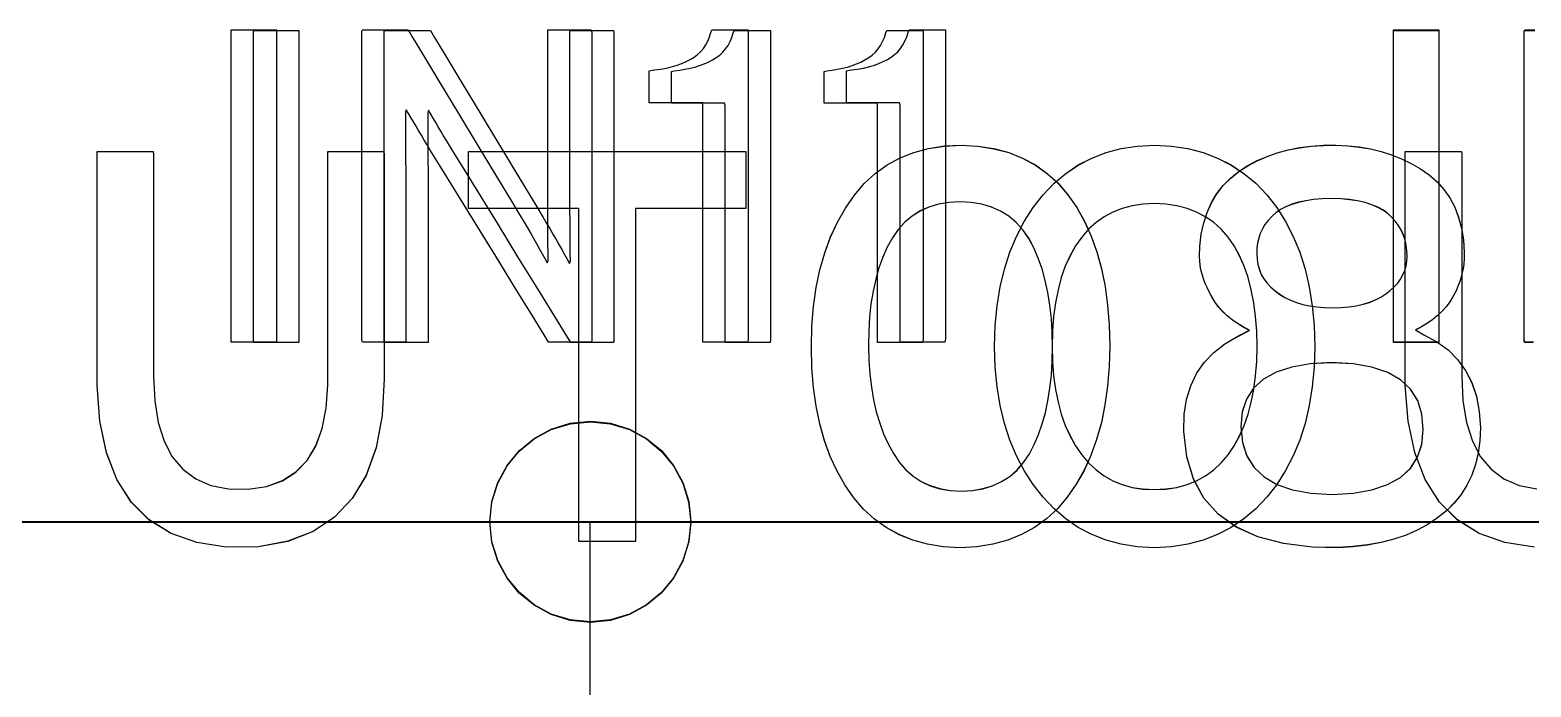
# Model space of a CAD drawing. Extents: x 1 to 47.7, y 0.2 to 35.
# Drawn here: x 36.1314 to 36.5051, y 12.1487 to 12.3124 of the extents above; entities that cross this region are included whole.
import ezdxf

# ---------------------------------------------------------------- set-up
doc = ezdxf.new("R2010")
doc.units = 0
doc.header["$MEASUREMENT"] = 0
for name, color, linetype in [('5_1___24__TARGET_LEDS___12', 7, 'CONTINUOUS'), ('6_2___8__INDEPENDENT_INPUT', 7, 'CONTINUOUS'), ('6_3___8__OPTOISO_INDEPENDE', 7, 'CONTINUOUS'), ('6_4___24__OPTOISO_INDEPEND', 7, 'CONTINUOUS'), ('6_5___8__INDEPENDENT_INPUT', 7, 'CONTINUOUS'), ('6_6___8__INDEPENDENT_INPUT', 7, 'CONTINUOUS'), ('6_7___8__OPTOISO_INDEPENDE', 7, 'CONTINUOUS'), ('6_8___8__OPTOISO_INDEPENDE', 7, 'CONTINUOUS')]:
    doc.layers.add(name, color=color, linetype=linetype)

msp = doc.modelspace()

# ---------------------------------------------------------------- linework, layer by layer
at = {"layer": '5_1___24__TARGET_LEDS___12'}
for points in [[(36.18704, 12.2345), (36.18704, 12.31225), (36.19832, 12.31225), (36.19832, 12.2345), (36.18704, 12.2345)], [(36.47087, 12.2345), (36.47087, 12.31225), (36.48215, 12.31225), (36.48215, 12.2345), (36.47087, 12.2345)], [(36.50566, 12.2345), (36.5043, 12.2345), (36.5035, 12.2345), (36.50336, 12.23505), (36.50336, 12.24009), (36.50336, 12.24925), (36.50336, 12.26114), (36.50336, 12.27433), (36.50336, 12.28743), (36.50336, 12.29901), (36.50336, 12.30767), (36.50336, 12.312), (36.50358, 12.31225), (36.50453, 12.31225), (36.50602, 12.31225)], [(35.97087, 12.1398), (35.97087, 12.18979), (36.27086, 12.18977)], [(36.27086, 12.1398), (36.27086, 12.18979), (36.57085, 12.18977)]]:
    msp.add_lwpolyline(points, dxfattribs=at)
for points in [[(36.26603, 12.2345), (36.26494, 12.23628), (36.26201, 12.24103), (36.25781, 12.24786), (36.25287, 12.2559), (36.24773, 12.26424), (36.24294, 12.27202), (36.23904, 12.27835), (36.23659, 12.28234), (36.2358, 12.28363), (36.23507, 12.28484), (36.23436, 12.28603), (36.23368, 12.28717), (36.23302, 12.28829), (36.23238, 12.28937), (36.23177, 12.29042), (36.23119, 12.29143), (36.23062, 12.29241), (36.23039, 12.29178), (36.23039, 12.28991), (36.2304, 12.28798), (36.2304, 12.28599), (36.23041, 12.28394), (36.23043, 12.28183), (36.23045, 12.27966), (36.23047, 12.27743), (36.23049, 12.27514), (36.2305, 12.27371), (36.2305, 12.2701), (36.2305, 12.26465), (36.2305, 12.25811), (36.2305, 12.2512), (36.2305, 12.24466), (36.2305, 12.23922), (36.2305, 12.2356), (36.23049, 12.2345), (36.22998, 12.2345), (36.22883, 12.2345), (36.22725, 12.2345), (36.22542, 12.2345), (36.22355, 12.2345), (36.22184, 12.2345), (36.22048, 12.2345), (36.21967, 12.2345), (36.21954, 12.23505), (36.21954, 12.24009), (36.21954, 12.24925), (36.21954, 12.26114), (36.21954, 12.27433), (36.21954, 12.28743), (36.21954, 12.29901), (36.21954, 12.30767), (36.21954, 12.312), (36.21976, 12.31225), (36.2207, 12.31225), (36.22219, 12.31225), (36.22403, 12.31225), (36.226, 12.31225), (36.2279, 12.31225), (36.22951, 12.31225), (36.23063, 12.31225), (36.23105, 12.31225), (36.2321, 12.31052), (36.23488, 12.3059), (36.23889, 12.29925), (36.24361, 12.29143), (36.24851, 12.28331), (36.25307, 12.27574), (36.25678, 12.26958), (36.25913, 12.2657), (36.25992, 12.26438), (36.26076, 12.26293), (36.26157, 12.26154), (36.26234, 12.26019), (36.26308, 12.2589), (36.26378, 12.25766), (36.26445, 12.25646), (36.26508, 12.25532), (36.26568, 12.25422), (36.26591, 12.25485), (36.26589, 12.25678), (36.26587, 12.25876), (36.26585, 12.26079), (36.26584, 12.26289), (36.26583, 12.26503), (36.26582, 12.26723), (36.26582, 12.26948), (36.26581, 12.27179), (36.26581, 12.27321), (36.26581, 12.27681), (36.26581, 12.28223), (36.26581, 12.28875), (36.26581, 12.29562), (36.26581, 12.30214), (36.26581, 12.30756), (36.26581, 12.31116), (36.26582, 12.31225), (36.26633, 12.31225), (36.26748, 12.31225), (36.26906, 12.31225), (36.27089, 12.31225), (36.27276, 12.31225), (36.27447, 12.31225), (36.27583, 12.31225), (36.27664, 12.31225), (36.27677, 12.3117), (36.27677, 12.30667), (36.27677, 12.2975), (36.27677, 12.28561), (36.27677, 12.27242), (36.27677, 12.25933), (36.27677, 12.24774), (36.27677, 12.23908), (36.27677, 12.23475), (36.27657, 12.2345), (36.27569, 12.2345), (36.2743, 12.2345), (36.27258, 12.2345), (36.27074, 12.2345), (36.26897, 12.2345), (36.26747, 12.2345), (36.26642, 12.2345)], [(36.30444, 12.2345), (36.30444, 12.23679), (36.30444, 12.24285), (36.30444, 12.25154), (36.30444, 12.26169), (36.30444, 12.27213), (36.30444, 12.28169), (36.30444, 12.28921), (36.30444, 12.29353), (36.30431, 12.29413), (36.30334, 12.29413), (36.30166, 12.29413), (36.29952, 12.29413), (36.29718, 12.29413), (36.29491, 12.29413), (36.29297, 12.29413), (36.29161, 12.29413), (36.2911, 12.29413), (36.2911, 12.29444), (36.2911, 12.29525), (36.2911, 12.29642), (36.2911, 12.29779), (36.2911, 12.29919), (36.2911, 12.30048), (36.2911, 12.3015), (36.2911, 12.30208), (36.29179, 12.30222), (36.29314, 12.30237), (36.29444, 12.30258), (36.2957, 12.30284), (36.29691, 12.30315), (36.29807, 12.30352), (36.29919, 12.30393), (36.30026, 12.3044), (36.30128, 12.30492), (36.30223, 12.30549), (36.30309, 12.30613), (36.30387, 12.30685), (36.30456, 12.30766), (36.30516, 12.30854), (36.30568, 12.3095), (36.30611, 12.31054), (36.30646, 12.31166), (36.30669, 12.31225), (36.30735, 12.31225), (36.3085, 12.31225), (36.30997, 12.31225), (36.31157, 12.31225), (36.31312, 12.31225), (36.31445, 12.31225), (36.31538, 12.31225), (36.31573, 12.31225), (36.31573, 12.30927), (36.31573, 12.30136), (36.31573, 12.29003), (36.31573, 12.2768), (36.31573, 12.26319), (36.31573, 12.25072), (36.31573, 12.24091), (36.31573, 12.23528), (36.31562, 12.2345), (36.3148, 12.2345), (36.31337, 12.2345), (36.31156, 12.2345), (36.30959, 12.2345), (36.30767, 12.2345), (36.30602, 12.2345), (36.30488, 12.2345)], [(36.34242, 12.2345), (36.34242, 12.23679), (36.34242, 12.24285), (36.34242, 12.25154), (36.34242, 12.26169), (36.34242, 12.27213), (36.34242, 12.28169), (36.34242, 12.28921), (36.34242, 12.29353), (36.34229, 12.29413), (36.34132, 12.29413), (36.33964, 12.29413), (36.3375, 12.29413), (36.33516, 12.29413), (36.33289, 12.29413), (36.33094, 12.29413), (36.32959, 12.29413), (36.32907, 12.29413), (36.32907, 12.29444), (36.32907, 12.29525), (36.32907, 12.29642), (36.32907, 12.29779), (36.32907, 12.29919), (36.32907, 12.30048), (36.32907, 12.3015), (36.32907, 12.30208), (36.32977, 12.30222), (36.33112, 12.30237), (36.33242, 12.30258), (36.33368, 12.30284), (36.33489, 12.30315), (36.33605, 12.30352), (36.33717, 12.30393), (36.33824, 12.3044), (36.33926, 12.30492), (36.34021, 12.30549), (36.34107, 12.30613), (36.34185, 12.30685), (36.34254, 12.30766), (36.34314, 12.30854), (36.34366, 12.3095), (36.34409, 12.31054), (36.34444, 12.31166), (36.34467, 12.31225), (36.34533, 12.31225), (36.34648, 12.31225), (36.34795, 12.31225), (36.34954, 12.31225), (36.3511, 12.31225), (36.35243, 12.31225), (36.35336, 12.31225), (36.35371, 12.31225), (36.35371, 12.30927), (36.35371, 12.30136), (36.35371, 12.29003), (36.35371, 12.2768), (36.35371, 12.26319), (36.35371, 12.25072), (36.35371, 12.24091), (36.35371, 12.23528), (36.35359, 12.2345), (36.35278, 12.2345), (36.35135, 12.2345), (36.34954, 12.2345), (36.34757, 12.2345), (36.34565, 12.2345), (36.344, 12.2345), (36.34285, 12.2345)], [(36.29587, 12.18979), (36.29536, 12.18475), (36.29391, 12.18005), (36.2916, 12.17581), (36.28855, 12.17211), (36.28485, 12.16906), (36.2806, 12.16675), (36.27592, 12.1653), (36.27089, 12.16479), (36.26584, 12.1653), (36.26114, 12.16675), (36.25689, 12.16906), (36.25319, 12.17211), (36.25014, 12.17581), (36.24784, 12.18005), (36.24638, 12.18475), (36.24588, 12.18979), (36.24638, 12.19482), (36.24784, 12.19952), (36.25014, 12.20376), (36.25319, 12.20746), (36.25689, 12.21051), (36.26114, 12.21282), (36.26584, 12.21427), (36.27089, 12.21478), (36.27592, 12.21427), (36.2806, 12.21282), (36.28485, 12.21051), (36.28855, 12.20746), (36.2916, 12.20376), (36.29391, 12.19952), (36.29536, 12.19482)]]:
    msp.add_lwpolyline(points, close=True, dxfattribs=at)
at = {"layer": '6_2___8__INDEPENDENT_INPUT'}
for points in [[(36.45124, 12.23357), (36.45107, 12.2284), (36.45061, 12.22347), (36.44986, 12.2188), (36.44882, 12.21438), (36.44749, 12.2102), (36.44588, 12.20628), (36.44398, 12.2026), (36.44179, 12.19918), (36.43931, 12.19598), (36.43657, 12.19309), (36.43361, 12.19059), (36.43044, 12.18845), (36.42705, 12.18669), (36.42344, 12.1853), (36.41962, 12.18429), (36.41557, 12.18365), (36.41131, 12.18338), (36.40707, 12.18365), (36.40306, 12.18429), (36.39927, 12.1853), (36.39571, 12.18669), (36.39236, 12.18845), (36.38924, 12.19059), (36.38634, 12.19309), (36.38366, 12.19598), (36.38117, 12.19918), (36.37893, 12.2026), (36.37698, 12.20628), (36.37533, 12.2102), (36.37398, 12.21438), (36.37291, 12.2188), (36.37215, 12.22347), (36.37168, 12.2284), (36.3715, 12.23357), (36.37168, 12.23874), (36.37215, 12.24367), (36.37291, 12.24836), (36.37398, 12.2528), (36.37533, 12.257), (36.37698, 12.26096), (36.37893, 12.26467), (36.38117, 12.26814), (36.38366, 12.27134), (36.38634, 12.27418), (36.38924, 12.27664), (36.39236, 12.27874), (36.39571, 12.28047), (36.39927, 12.28183), (36.40306, 12.28282), (36.40707, 12.28344), (36.41131, 12.28368), (36.41557, 12.28344), (36.41962, 12.28282), (36.42344, 12.28183), (36.42705, 12.28047), (36.43044, 12.27874), (36.43361, 12.27664), (36.43657, 12.27418), (36.43931, 12.27134), (36.44179, 12.26814), (36.44398, 12.26467), (36.44588, 12.26096), (36.44749, 12.257), (36.44882, 12.2528), (36.44986, 12.24836), (36.45061, 12.24367), (36.45107, 12.23874)], [(36.43688, 12.23357), (36.43679, 12.23739), (36.43652, 12.24101), (36.43607, 12.24443), (36.43545, 12.24766), (36.43465, 12.25069), (36.43367, 12.25352), (36.43251, 12.25615), (36.43117, 12.25859), (36.42965, 12.2608), (36.42795, 12.26273), (36.42608, 12.26441), (36.42404, 12.26584), (36.42183, 12.26702), (36.41945, 12.26794), (36.41691, 12.2686), (36.41419, 12.26902), (36.41131, 12.26918), (36.40848, 12.26902), (36.40581, 12.2686), (36.40331, 12.26794), (36.40097, 12.26702), (36.39879, 12.26584), (36.39678, 12.26441), (36.39492, 12.26273), (36.39323, 12.2608), (36.39169, 12.25859), (36.39033, 12.25615), (36.38914, 12.25352), (36.38814, 12.25069), (36.38732, 12.24766), (36.38668, 12.24443), (36.38623, 12.24101), (36.38596, 12.23739), (36.38586, 12.23357), (36.38596, 12.22979), (36.38623, 12.22622), (36.38668, 12.22283), (36.38732, 12.21964), (36.38814, 12.21664), (36.38914, 12.21384), (36.39033, 12.21123), (36.39169, 12.20881), (36.39323, 12.20656), (36.39492, 12.20453), (36.39678, 12.20277), (36.39879, 12.20128), (36.40097, 12.20006), (36.40331, 12.19911), (36.40581, 12.19843), (36.40848, 12.19802), (36.41131, 12.19789), (36.41419, 12.19802), (36.41691, 12.19843), (36.41945, 12.19911), (36.42183, 12.20006), (36.42404, 12.20128), (36.42608, 12.20277), (36.42795, 12.20453), (36.42965, 12.20656), (36.43117, 12.20881), (36.43251, 12.21123), (36.43367, 12.21384), (36.43465, 12.21664), (36.43545, 12.21964), (36.43607, 12.22283), (36.43652, 12.22622), (36.43679, 12.22979)]]:
    msp.add_lwpolyline(points, close=True, dxfattribs=at)
msp.add_lwpolyline([(36.50594, 12.18353), (36.4986, 12.18467), (36.49221, 12.18693), (36.48676, 12.1903), (36.48227, 12.19478), (36.47873, 12.20038), (36.47613, 12.20709), (36.47449, 12.21491), (36.47379, 12.22385), (36.47377, 12.22714), (36.47377, 12.23214), (36.47377, 12.2398), (36.47377, 12.24905), (36.47377, 12.25884), (36.47377, 12.26809), (36.47377, 12.27575), (36.47377, 12.28075), (36.47379, 12.28212), (36.47452, 12.28212), (36.47606, 12.28212), (36.47817, 12.28212), (36.48057, 12.28212), (36.48299, 12.28212), (36.48518, 12.28212), (36.48686, 12.28212), (36.48777, 12.28212), (36.48786, 12.28135), (36.48786, 12.27703), (36.48786, 12.26987), (36.48786, 12.2609), (36.48786, 12.2512), (36.48786, 12.24182), (36.48786, 12.23381), (36.48786, 12.22822), (36.48786, 12.22613), (36.48815, 12.21998), (36.48903, 12.21459), (36.49048, 12.20996), (36.49252, 12.20607), (36.49514, 12.20294), (36.49834, 12.20056), (36.50213, 12.19893), (36.5065, 12.19805)], dxfattribs=at)
at = {"layer": '6_3___8__OPTOISO_INDEPENDE'}
for points in [[(36.45124, 12.23357), (36.45107, 12.2284), (36.45061, 12.22347), (36.44986, 12.2188), (36.44882, 12.21438), (36.44749, 12.2102), (36.44588, 12.20628), (36.44398, 12.2026), (36.44179, 12.19918), (36.43931, 12.19598), (36.43657, 12.19309), (36.43361, 12.19059), (36.43044, 12.18845), (36.42705, 12.18669), (36.42344, 12.1853), (36.41962, 12.18429), (36.41557, 12.18365), (36.41131, 12.18338), (36.40707, 12.18365), (36.40306, 12.18429), (36.39927, 12.1853), (36.39571, 12.18669), (36.39236, 12.18845), (36.38924, 12.19059), (36.38634, 12.19309), (36.38366, 12.19598), (36.38117, 12.19918), (36.37893, 12.2026), (36.37698, 12.20628), (36.37533, 12.2102), (36.37398, 12.21438), (36.37291, 12.2188), (36.37215, 12.22347), (36.37168, 12.2284), (36.3715, 12.23357), (36.37168, 12.23874), (36.37215, 12.24367), (36.37291, 12.24836), (36.37398, 12.2528), (36.37533, 12.257), (36.37698, 12.26096), (36.37893, 12.26467), (36.38117, 12.26814), (36.38366, 12.27134), (36.38634, 12.27418), (36.38924, 12.27664), (36.39236, 12.27874), (36.39571, 12.28047), (36.39927, 12.28183), (36.40306, 12.28282), (36.40707, 12.28344), (36.41131, 12.28368), (36.41557, 12.28344), (36.41962, 12.28282), (36.42344, 12.28183), (36.42705, 12.28047), (36.43044, 12.27874), (36.43361, 12.27664), (36.43657, 12.27418), (36.43931, 12.27134), (36.44179, 12.26814), (36.44398, 12.26467), (36.44588, 12.26096), (36.44749, 12.257), (36.44882, 12.2528), (36.44986, 12.24836), (36.45061, 12.24367), (36.45107, 12.23874)], [(36.43688, 12.23357), (36.43679, 12.23739), (36.43652, 12.24101), (36.43607, 12.24443), (36.43545, 12.24766), (36.43465, 12.25069), (36.43367, 12.25352), (36.43251, 12.25615), (36.43117, 12.25859), (36.42965, 12.2608), (36.42795, 12.26273), (36.42608, 12.26441), (36.42404, 12.26584), (36.42183, 12.26702), (36.41945, 12.26794), (36.41691, 12.2686), (36.41419, 12.26902), (36.41131, 12.26918), (36.40848, 12.26902), (36.40581, 12.2686), (36.40331, 12.26794), (36.40097, 12.26702), (36.39879, 12.26584), (36.39678, 12.26441), (36.39492, 12.26273), (36.39323, 12.2608), (36.39169, 12.25859), (36.39033, 12.25615), (36.38914, 12.25352), (36.38814, 12.25069), (36.38732, 12.24766), (36.38668, 12.24443), (36.38623, 12.24101), (36.38596, 12.23739), (36.38586, 12.23357), (36.38596, 12.22979), (36.38623, 12.22622), (36.38668, 12.22283), (36.38732, 12.21964), (36.38814, 12.21664), (36.38914, 12.21384), (36.39033, 12.21123), (36.39169, 12.20881), (36.39323, 12.20656), (36.39492, 12.20453), (36.39678, 12.20277), (36.39879, 12.20128), (36.40097, 12.20006), (36.40331, 12.19911), (36.40581, 12.19843), (36.40848, 12.19802), (36.41131, 12.19789), (36.41419, 12.19802), (36.41691, 12.19843), (36.41945, 12.19911), (36.42183, 12.20006), (36.42404, 12.20128), (36.42608, 12.20277), (36.42795, 12.20453), (36.42965, 12.20656), (36.43117, 12.20881), (36.43251, 12.21123), (36.43367, 12.21384), (36.43465, 12.21664), (36.43545, 12.21964), (36.43607, 12.22283), (36.43652, 12.22622), (36.43679, 12.22979)]]:
    msp.add_lwpolyline(points, close=True, dxfattribs=at)
msp.add_lwpolyline([(36.50594, 12.18353), (36.4986, 12.18467), (36.49221, 12.18693), (36.48676, 12.1903), (36.48227, 12.19478), (36.47873, 12.20038), (36.47613, 12.20709), (36.47449, 12.21491), (36.47379, 12.22385), (36.47377, 12.22714), (36.47377, 12.23214), (36.47377, 12.2398), (36.47377, 12.24905), (36.47377, 12.25884), (36.47377, 12.26809), (36.47377, 12.27575), (36.47377, 12.28075), (36.47379, 12.28212), (36.47452, 12.28212), (36.47606, 12.28212), (36.47817, 12.28212), (36.48057, 12.28212), (36.48299, 12.28212), (36.48518, 12.28212), (36.48686, 12.28212), (36.48777, 12.28212), (36.48786, 12.28135), (36.48786, 12.27703), (36.48786, 12.26987), (36.48786, 12.2609), (36.48786, 12.2512), (36.48786, 12.24182), (36.48786, 12.23381), (36.48786, 12.22822), (36.48786, 12.22613), (36.48815, 12.21998), (36.48903, 12.21459), (36.49048, 12.20996), (36.49252, 12.20607), (36.49514, 12.20294), (36.49834, 12.20056), (36.50213, 12.19893), (36.5065, 12.19805)], dxfattribs=at)
at = {"layer": '6_4___24__OPTOISO_INDEPEND'}
for points in [[(36.1815, 12.23463), (36.1815, 12.31238), (36.19278, 12.31238), (36.19278, 12.23463), (36.1815, 12.23463)], [(36.47088, 12.23463), (36.47088, 12.31238), (36.48216, 12.31238), (36.48216, 12.23463), (36.47088, 12.23463)], [(36.50568, 12.23463), (36.50432, 12.23463), (36.50351, 12.23463), (36.50338, 12.23518), (36.50338, 12.24022), (36.50338, 12.24938), (36.50338, 12.26127), (36.50338, 12.27446), (36.50338, 12.28755), (36.50338, 12.29914), (36.50338, 12.3078), (36.50338, 12.31213), (36.5036, 12.31238), (36.50454, 12.31238), (36.50603, 12.31238)], [(35.97088, 12.13994), (35.97088, 12.18992), (36.27087, 12.1899)], [(36.27087, 12.13994), (36.27087, 12.18992), (36.57087, 12.1899)]]:
    msp.add_lwpolyline(points, dxfattribs=at)
for points in [[(36.26048, 12.23463), (36.25939, 12.23641), (36.25647, 12.24116), (36.25226, 12.24799), (36.24732, 12.25602), (36.24218, 12.26437), (36.23739, 12.27215), (36.2335, 12.27848), (36.23104, 12.28247), (36.23026, 12.28375), (36.22953, 12.28497), (36.22882, 12.28615), (36.22814, 12.2873), (36.22748, 12.28842), (36.22684, 12.2895), (36.22623, 12.29054), (36.22564, 12.29156), (36.22507, 12.29253), (36.22484, 12.2919), (36.22484, 12.29003), (36.22485, 12.2881), (36.22486, 12.28611), (36.22487, 12.28406), (36.22489, 12.28196), (36.2249, 12.27979), (36.22492, 12.27756), (36.22495, 12.27527), (36.22495, 12.27384), (36.22495, 12.27022), (36.22495, 12.26478), (36.22495, 12.25824), (36.22495, 12.25133), (36.22495, 12.24479), (36.22495, 12.23934), (36.22495, 12.23573), (36.22494, 12.23463), (36.22443, 12.23463), (36.22329, 12.23463), (36.2217, 12.23463), (36.21988, 12.23463), (36.21801, 12.23463), (36.2163, 12.23463), (36.21494, 12.23463), (36.21414, 12.23463), (36.214, 12.23518), (36.214, 12.24022), (36.214, 12.24938), (36.214, 12.26127), (36.214, 12.27446), (36.214, 12.28755), (36.214, 12.29914), (36.214, 12.3078), (36.214, 12.31213), (36.21422, 12.31238), (36.21516, 12.31238), (36.21666, 12.31238), (36.21849, 12.31238), (36.22046, 12.31238), (36.22235, 12.31238), (36.22397, 12.31238), (36.22508, 12.31238), (36.2255, 12.31238), (36.22655, 12.31065), (36.22934, 12.30603), (36.23335, 12.29938), (36.23806, 12.29156), (36.24297, 12.28344), (36.24753, 12.27587), (36.25125, 12.26971), (36.25359, 12.26583), (36.25438, 12.2645), (36.25522, 12.26306), (36.25603, 12.26167), (36.2568, 12.26032), (36.25754, 12.25903), (36.25824, 12.25779), (36.25891, 12.25659), (36.25954, 12.25545), (36.26014, 12.25436), (36.26037, 12.25498), (36.26035, 12.25691), (36.26033, 12.25889), (36.26031, 12.26093), (36.2603, 12.26302), (36.26029, 12.26516), (36.26029, 12.26736), (36.26028, 12.26961), (36.26028, 12.27192), (36.26028, 12.27335), (36.26028, 12.27695), (36.26028, 12.28237), (36.26028, 12.28888), (36.26028, 12.29576), (36.26028, 12.30227), (36.26028, 12.30769), (36.26028, 12.31129), (36.26029, 12.31238), (36.2608, 12.31238), (36.26194, 12.31238), (36.26353, 12.31238), (36.26535, 12.31238), (36.26722, 12.31238), (36.26893, 12.31238), (36.27029, 12.31238), (36.27109, 12.31238), (36.27123, 12.31183), (36.27123, 12.30679), (36.27123, 12.29763), (36.27123, 12.28574), (36.27123, 12.27255), (36.27123, 12.25946), (36.27123, 12.24787), (36.27123, 12.23921), (36.27123, 12.23488), (36.27102, 12.23463), (36.27014, 12.23463), (36.26875, 12.23463), (36.26704, 12.23463), (36.2652, 12.23463), (36.26343, 12.23463), (36.26192, 12.23463), (36.26088, 12.23463)], [(36.29891, 12.23463), (36.29891, 12.23691), (36.29891, 12.24298), (36.29891, 12.25167), (36.29891, 12.26182), (36.29891, 12.27225), (36.29891, 12.28182), (36.29891, 12.28934), (36.29891, 12.29366), (36.29878, 12.29426), (36.29781, 12.29426), (36.29612, 12.29426), (36.29398, 12.29426), (36.29164, 12.29426), (36.28937, 12.29426), (36.28742, 12.29426), (36.28606, 12.29426), (36.28555, 12.29426), (36.28555, 12.29456), (36.28555, 12.29538), (36.28555, 12.29655), (36.28555, 12.29792), (36.28555, 12.29932), (36.28555, 12.30061), (36.28555, 12.30162), (36.28555, 12.30221), (36.28624, 12.30234), (36.28759, 12.3025), (36.2889, 12.30271), (36.29016, 12.30297), (36.29137, 12.30328), (36.29254, 12.30365), (36.29365, 12.30406), (36.29473, 12.30453), (36.29575, 12.30505), (36.2967, 12.30562), (36.29756, 12.30626), (36.29833, 12.30698), (36.29902, 12.30779), (36.29962, 12.30867), (36.30014, 12.30963), (36.30057, 12.31067), (36.30091, 12.31179), (36.30114, 12.31238), (36.3018, 12.31238), (36.30296, 12.31238), (36.30442, 12.31238), (36.30602, 12.31238), (36.30757, 12.31238), (36.3089, 12.31238), (36.30983, 12.31238), (36.31018, 12.31238), (36.31018, 12.3094), (36.31018, 12.30149), (36.31018, 12.29016), (36.31018, 12.27693), (36.31018, 12.26332), (36.31018, 12.25085), (36.31018, 12.24104), (36.31018, 12.23541), (36.31007, 12.23463), (36.30925, 12.23463), (36.30783, 12.23463), (36.30602, 12.23463), (36.30405, 12.23463), (36.30213, 12.23463), (36.30049, 12.23463), (36.29934, 12.23463)], [(36.348, 12.23463), (36.348, 12.23691), (36.348, 12.24298), (36.348, 12.25167), (36.348, 12.26182), (36.348, 12.27225), (36.348, 12.28182), (36.348, 12.28934), (36.348, 12.29366), (36.34786, 12.29426), (36.34689, 12.29426), (36.34521, 12.29426), (36.34307, 12.29426), (36.34073, 12.29426), (36.33845, 12.29426), (36.33651, 12.29426), (36.33515, 12.29426), (36.33464, 12.29426), (36.33464, 12.29456), (36.33464, 12.29538), (36.33464, 12.29655), (36.33464, 12.29792), (36.33464, 12.29932), (36.33464, 12.30061), (36.33464, 12.30162), (36.33464, 12.30221), (36.33533, 12.30234), (36.33668, 12.3025), (36.33799, 12.30271), (36.33924, 12.30297), (36.34046, 12.30328), (36.34162, 12.30365), (36.34274, 12.30406), (36.34381, 12.30453), (36.34484, 12.30505), (36.34578, 12.30562), (36.34664, 12.30626), (36.34742, 12.30698), (36.34811, 12.30779), (36.34871, 12.30867), (36.34922, 12.30963), (36.34965, 12.31067), (36.35, 12.31179), (36.35023, 12.31238), (36.35089, 12.31238), (36.35204, 12.31238), (36.35351, 12.31238), (36.3551, 12.31238), (36.35666, 12.31238), (36.35799, 12.31238), (36.35892, 12.31238), (36.35927, 12.31238), (36.35927, 12.3094), (36.35927, 12.30149), (36.35927, 12.29016), (36.35927, 12.27693), (36.35927, 12.26332), (36.35927, 12.25085), (36.35927, 12.24104), (36.35927, 12.23541), (36.35915, 12.23463), (36.35834, 12.23463), (36.35691, 12.23463), (36.35511, 12.23463), (36.35313, 12.23463), (36.35122, 12.23463), (36.34957, 12.23463), (36.34843, 12.23463)], [(36.29588, 12.18992), (36.29538, 12.18488), (36.29392, 12.18019), (36.29161, 12.17594), (36.28856, 12.17224), (36.28486, 12.16919), (36.28062, 12.16688), (36.27593, 12.16543), (36.2709, 12.16492), (36.26585, 12.16543), (36.26116, 12.16688), (36.25691, 12.16919), (36.25321, 12.17224), (36.25016, 12.17594), (36.24785, 12.18019), (36.2464, 12.18488), (36.24589, 12.18992), (36.2464, 12.19495), (36.24785, 12.19965), (36.25016, 12.20389), (36.25321, 12.20759), (36.25691, 12.21064), (36.26116, 12.21295), (36.26585, 12.21441), (36.2709, 12.21491), (36.27593, 12.21441), (36.28062, 12.21295), (36.28486, 12.21064), (36.28856, 12.20759), (36.29161, 12.20389), (36.29392, 12.19965), (36.29538, 12.19495)]]:
    msp.add_lwpolyline(points, close=True, dxfattribs=at)
at = {"layer": '6_5___8__INDEPENDENT_INPUT'}
for points in [[(36.40019, 12.23372), (36.40006, 12.22857), (36.39967, 12.22366), (36.39902, 12.21899), (36.39811, 12.21456), (36.39693, 12.21037), (36.3955, 12.20641), (36.39381, 12.2027), (36.39186, 12.19922), (36.38964, 12.19599), (36.38717, 12.19311), (36.38445, 12.1906), (36.38148, 12.18847), (36.37827, 12.1867), (36.37481, 12.18532), (36.3711, 12.1843), (36.36714, 12.18366), (36.36293, 12.1834), (36.35877, 12.18366), (36.35486, 12.1843), (36.35118, 12.1853), (36.34776, 12.18667), (36.34457, 12.18842), (36.34163, 12.19053), (36.33893, 12.19302), (36.33648, 12.19587), (36.33427, 12.19905), (36.33232, 12.20248), (36.33062, 12.20616), (36.32919, 12.21008), (36.32802, 12.21425), (36.32711, 12.21868), (36.32646, 12.22335), (36.32607, 12.22827), (36.32594, 12.23345), (36.32607, 12.23861), (36.32647, 12.24353), (36.32713, 12.24821), (36.32805, 12.25265), (36.32924, 12.25685), (36.33069, 12.26081), (36.3324, 12.26453), (36.33438, 12.26801), (36.33662, 12.27125), (36.3391, 12.27414), (36.34182, 12.27665), (36.34479, 12.27878), (36.34799, 12.28052), (36.35143, 12.28189), (36.35511, 12.28287), (36.35904, 12.28348), (36.3632, 12.2837), (36.3674, 12.28345), (36.37135, 12.28283), (36.37505, 12.28184), (36.3785, 12.28048), (36.3817, 12.27876), (36.38465, 12.27666), (36.38735, 12.27419), (36.38979, 12.27135), (36.39198, 12.26817), (36.3939, 12.26473), (36.39557, 12.26104), (36.39698, 12.25711), (36.39813, 12.25293), (36.39903, 12.24849), (36.39967, 12.24382), (36.40006, 12.23889)], [(36.4925, 12.21327), (36.49234, 12.21005), (36.49193, 12.20701), (36.49125, 12.20416), (36.49032, 12.20148), (36.48913, 12.19899), (36.48769, 12.19668), (36.48598, 12.19455), (36.48402, 12.1926), (36.48181, 12.19083), (36.47939, 12.18921), (36.47678, 12.18779), (36.47397, 12.18657), (36.47097, 12.18555), (36.46776, 12.18472), (36.46436, 12.18409), (36.46076, 12.18367), (36.45697, 12.18344), (36.45071, 12.18357), (36.44343, 12.18447), (36.43709, 12.18614), (36.43168, 12.18858), (36.4272, 12.19179), (36.42365, 12.19578), (36.42104, 12.20053), (36.41936, 12.20605), (36.41861, 12.21234), (36.41874, 12.21669), (36.41934, 12.22036), (36.42037, 12.22373), (36.42184, 12.2268), (36.42375, 12.22957), (36.4261, 12.23204), (36.42889, 12.23421), (36.43212, 12.23608), (36.435, 12.23756), (36.43344, 12.23839), (36.43199, 12.23927), (36.43066, 12.2402), (36.42945, 12.24118), (36.42835, 12.24222), (36.42738, 12.2433), (36.42652, 12.24444), (36.42577, 12.24563), (36.42512, 12.24685), (36.42452, 12.24805), (36.42399, 12.24923), (36.42355, 12.25039), (36.42319, 12.25153), (36.42292, 12.25266), (36.42272, 12.25377), (36.42261, 12.25486), (36.42257, 12.25593), (36.42266, 12.2585), (36.423, 12.2615), (36.42359, 12.26432), (36.42443, 12.26694), (36.42552, 12.26937), (36.42687, 12.27161), (36.42847, 12.27366), (36.43032, 12.27552), (36.43243, 12.27719), (36.43461, 12.2786), (36.43693, 12.27983), (36.43936, 12.2809), (36.44192, 12.28179), (36.4446, 12.28252), (36.44741, 12.28307), (36.45034, 12.28345), (36.4534, 12.28365), (36.45652, 12.28369), (36.45948, 12.28356), (36.46234, 12.28325), (36.46511, 12.28277), (36.46778, 12.28212), (36.47036, 12.2813), (36.47285, 12.28031), (36.47525, 12.27915), (36.47754, 12.27781), (36.47974, 12.2763), (36.4817, 12.27459), (36.48342, 12.27267), (36.48488, 12.27056), (36.4861, 12.26824), (36.48707, 12.26572), (36.48778, 12.263), (36.48825, 12.26008), (36.48847, 12.25695), (36.48848, 12.25607), (36.48846, 12.25557), (36.48843, 12.25507), (36.48838, 12.25455), (36.48832, 12.25402), (36.48825, 12.25348), (36.48816, 12.25293), (36.48805, 12.25237), (36.48794, 12.25179), (36.48779, 12.25118), (36.48761, 12.25057), (36.48742, 12.24995), (36.4872, 12.24933), (36.48696, 12.24871), (36.4867, 12.24808), (36.48642, 12.24745), (36.48612, 12.24681), (36.48563, 12.24589), (36.48485, 12.24464), (36.48396, 12.24345), (36.48295, 12.24233), (36.48184, 12.24127), (36.48062, 12.24027), (36.47929, 12.23933), (36.47785, 12.23846), (36.47629, 12.23765), (36.47839, 12.23643), (36.48162, 12.23473), (36.48443, 12.2327), (36.48682, 12.23032), (36.48879, 12.22759), (36.49035, 12.22453), (36.49148, 12.22112), (36.4922, 12.21737)], [(36.21959, 12.22546), (36.21903, 12.21635), (36.21752, 12.20834), (36.21504, 12.20145), (36.2116, 12.19567), (36.20721, 12.191), (36.20185, 12.18744), (36.19553, 12.185), (36.18826, 12.18366), (36.18023, 12.18354), (36.17289, 12.18469), (36.1665, 12.18694), (36.16105, 12.19031), (36.15656, 12.1948), (36.15301, 12.20039), (36.15042, 12.2071), (36.14878, 12.21493), (36.14808, 12.22386), (36.14806, 12.22715), (36.14806, 12.23216), (36.14806, 12.23981), (36.14806, 12.24907), (36.14806, 12.25885), (36.14806, 12.26811), (36.14806, 12.27577), (36.14806, 12.28077), (36.14808, 12.28214), (36.1488, 12.28214), (36.15035, 12.28214), (36.15246, 12.28214), (36.15486, 12.28214), (36.15728, 12.28214), (36.15947, 12.28214), (36.16115, 12.28214), (36.16206, 12.28214), (36.16215, 12.28136), (36.16215, 12.27704), (36.16215, 12.26988), (36.16215, 12.26092), (36.16215, 12.25121), (36.16215, 12.24183), (36.16215, 12.23382), (36.16215, 12.22824), (36.16215, 12.22614), (36.16244, 12.22), (36.16331, 12.21461), (36.16477, 12.20997), (36.16681, 12.20608), (36.16943, 12.20295), (36.17263, 12.20057), (36.17642, 12.19894), (36.18079, 12.19807), (36.18568, 12.19798), (36.19025, 12.19868), (36.19422, 12.20011), (36.19759, 12.20227), (36.20037, 12.20515), (36.20255, 12.20876), (36.20413, 12.21309), (36.20511, 12.21816), (36.20549, 12.22395), (36.2055, 12.22658), (36.2055, 12.23163), (36.2055, 12.23937), (36.2055, 12.24872), (36.2055, 12.25861), (36.2055, 12.26796), (36.2055, 12.2757), (36.2055, 12.28075), (36.20552, 12.28214), (36.20625, 12.28214), (36.20779, 12.28214), (36.2099, 12.28214), (36.2123, 12.28214), (36.21472, 12.28214), (36.21691, 12.28214), (36.21859, 12.28214), (36.2195, 12.28214), (36.21959, 12.28135), (36.21959, 12.27698), (36.21959, 12.26973), (36.21959, 12.26066), (36.21959, 12.25084), (36.21959, 12.24134), (36.21959, 12.23323), (36.21959, 12.22758)], [(36.38596, 12.23345), (36.38589, 12.23706), (36.38567, 12.24053), (36.3853, 12.24384), (36.3848, 12.247), (36.38414, 12.25001), (36.38334, 12.25287), (36.38239, 12.25557), (36.3813, 12.25812), (36.38004, 12.26049), (36.37858, 12.2626), (36.37692, 12.26443), (36.37507, 12.26598), (36.37303, 12.26726), (36.37079, 12.26826), (36.36836, 12.26898), (36.36574, 12.26943), (36.36293, 12.2696), (36.36016, 12.26943), (36.35758, 12.26899), (36.35519, 12.26827), (36.35299, 12.26729), (36.35098, 12.26603), (36.34916, 12.2645), (36.34753, 12.26269), (36.34608, 12.26062), (36.34482, 12.25829), (36.3437, 12.25579), (36.34274, 12.25313), (36.34193, 12.2503), (36.34127, 12.24731), (36.34076, 12.24416), (36.34041, 12.24084), (36.34021, 12.23736), (36.34017, 12.23372), (36.34025, 12.23012), (36.34048, 12.22667), (36.34086, 12.22338), (36.34139, 12.22025), (36.34208, 12.21728), (36.34292, 12.21446), (36.34391, 12.2118), (36.34506, 12.20929), (36.34635, 12.2069), (36.34781, 12.20472), (36.34945, 12.20283), (36.35128, 12.20123), (36.35329, 12.19991), (36.35549, 12.19888), (36.35787, 12.19813), (36.36044, 12.19767), (36.3632, 12.1975), (36.36601, 12.19767), (36.36863, 12.19812), (36.37105, 12.19886), (36.37327, 12.19988), (36.37529, 12.20118), (36.37712, 12.20277), (36.37875, 12.20463), (36.38019, 12.20678), (36.38142, 12.20914), (36.38248, 12.21162), (36.3834, 12.21426), (36.38419, 12.21706), (36.38482, 12.22001), (36.38532, 12.22313), (36.38568, 12.22641), (36.38589, 12.22985)], [(36.47426, 12.25609), (36.4742, 12.25745), (36.47402, 12.25876), (36.47373, 12.26002), (36.47333, 12.26123), (36.4728, 12.2624), (36.47216, 12.26352), (36.47141, 12.26459), (36.47053, 12.26562), (36.46951, 12.26659), (36.46832, 12.26746), (36.46696, 12.26821), (36.46544, 12.26886), (36.46376, 12.26939), (36.46191, 12.26981), (36.4599, 12.27012), (36.45774, 12.27032), (36.4554, 12.27041), (36.45311, 12.27033), (36.45097, 12.27014), (36.44899, 12.26985), (36.44718, 12.26945), (36.44552, 12.26895), (36.44403, 12.26835), (36.4427, 12.26765), (36.44154, 12.26684), (36.44052, 12.26593), (36.43962, 12.26496), (36.43885, 12.26393), (36.4382, 12.26285), (36.43768, 12.26172), (36.43728, 12.26053), (36.437, 12.25929), (36.43684, 12.25799), (36.43681, 12.25664), (36.43688, 12.25526), (36.43709, 12.25394), (36.43745, 12.25269), (36.43794, 12.2515), (36.43858, 12.25038), (36.43936, 12.24932), (36.44029, 12.24833), (36.44135, 12.2474), (36.44254, 12.24653), (36.44382, 12.24575), (36.4452, 12.24507), (36.44669, 12.2445), (36.44827, 12.24403), (36.44997, 12.24367), (36.45176, 12.24341), (36.45366, 12.24326), (36.45566, 12.2432), (36.45775, 12.24326), (36.45972, 12.24342), (36.46156, 12.24369), (36.46328, 12.24407), (36.46488, 12.24455), (36.46636, 12.24514), (36.46772, 12.24584), (36.46895, 12.24665), (36.47006, 12.24751), (36.47105, 12.2484), (36.4719, 12.24934), (36.47262, 12.25034), (36.47321, 12.25138), (36.47367, 12.25248), (36.474, 12.25363), (36.47419, 12.25483)], [(36.47826, 12.21286), (36.47793, 12.21671), (36.47688, 12.22005), (36.47511, 12.22288), (36.47261, 12.22522), (36.4694, 12.22705), (36.46545, 12.22838), (36.46079, 12.2292), (36.4554, 12.22952), (36.45011, 12.22921), (36.44552, 12.22842), (36.44163, 12.22714), (36.43845, 12.22539), (36.43598, 12.22315), (36.43422, 12.22043), (36.43316, 12.21723), (36.43281, 12.21354), (36.43322, 12.20965), (36.43433, 12.20627), (36.43613, 12.2034), (36.43862, 12.20104), (36.44181, 12.19918), (36.44569, 12.19784), (36.45027, 12.19701), (36.45554, 12.19668), (36.46086, 12.19702), (36.46547, 12.19785), (36.46938, 12.19915), (36.47257, 12.20093), (36.47506, 12.20319), (36.47684, 12.20594), (36.4779, 12.20916)]]:
    msp.add_lwpolyline(points, close=True, dxfattribs=at)
msp.add_lwpolyline([(36.28212, 12.2679), (36.28212, 12.18496), (36.26803, 12.18496), (36.26803, 12.2679), (36.24056, 12.2679), (36.24056, 12.28214), (36.30961, 12.28214), (36.30961, 12.2679), (36.28212, 12.2679)], dxfattribs=at)
at = {"layer": '6_6___8__INDEPENDENT_INPUT'}
for points in [[(36.45124, 12.23357), (36.45107, 12.2284), (36.45061, 12.22348), (36.44986, 12.21881), (36.44882, 12.21438), (36.44749, 12.21021), (36.44588, 12.20628), (36.44398, 12.20261), (36.44179, 12.19918), (36.43931, 12.19598), (36.43657, 12.1931), (36.43361, 12.19059), (36.43044, 12.18846), (36.42705, 12.1867), (36.42344, 12.18531), (36.41962, 12.1843), (36.41557, 12.18366), (36.41131, 12.18339), (36.40707, 12.18366), (36.40306, 12.1843), (36.39927, 12.18531), (36.39571, 12.1867), (36.39236, 12.18846), (36.38924, 12.19059), (36.38634, 12.1931), (36.38366, 12.19598), (36.38117, 12.19918), (36.37893, 12.20261), (36.37698, 12.20628), (36.37533, 12.21021), (36.37398, 12.21438), (36.37291, 12.21881), (36.37215, 12.22348), (36.37168, 12.2284), (36.3715, 12.23357), (36.37168, 12.23875), (36.37215, 12.24368), (36.37291, 12.24837), (36.37398, 12.25281), (36.37533, 12.25701), (36.37698, 12.26097), (36.37893, 12.26468), (36.38117, 12.26815), (36.38366, 12.27135), (36.38634, 12.27418), (36.38924, 12.27665), (36.39236, 12.27875), (36.39571, 12.28048), (36.39927, 12.28183), (36.40306, 12.28282), (36.40707, 12.28344), (36.41131, 12.28369), (36.41557, 12.28344), (36.41962, 12.28282), (36.42344, 12.28183), (36.42705, 12.28048), (36.43044, 12.27875), (36.43361, 12.27665), (36.43657, 12.27418), (36.43931, 12.27135), (36.44179, 12.26815), (36.44398, 12.26468), (36.44588, 12.26097), (36.44749, 12.25701), (36.44882, 12.25281), (36.44986, 12.24837), (36.45061, 12.24368), (36.45107, 12.23875)], [(36.43688, 12.23357), (36.43679, 12.23739), (36.43652, 12.24102), (36.43607, 12.24444), (36.43545, 12.24767), (36.43465, 12.25069), (36.43367, 12.25353), (36.43251, 12.25616), (36.43117, 12.25859), (36.42965, 12.2608), (36.42795, 12.26274), (36.42608, 12.26442), (36.42404, 12.26585), (36.42183, 12.26703), (36.41945, 12.26795), (36.41691, 12.26861), (36.41419, 12.26903), (36.41131, 12.26919), (36.40848, 12.26903), (36.40581, 12.26861), (36.40331, 12.26795), (36.40097, 12.26703), (36.39879, 12.26585), (36.39678, 12.26442), (36.39492, 12.26274), (36.39323, 12.2608), (36.39169, 12.25859), (36.39033, 12.25616), (36.38914, 12.25353), (36.38814, 12.25069), (36.38732, 12.24767), (36.38668, 12.24444), (36.38623, 12.24102), (36.38596, 12.23739), (36.38586, 12.23357), (36.38596, 12.2298), (36.38623, 12.22622), (36.38668, 12.22284), (36.38732, 12.21965), (36.38814, 12.21665), (36.38914, 12.21385), (36.39033, 12.21124), (36.39169, 12.20882), (36.39323, 12.20656), (36.39492, 12.20453), (36.39678, 12.20277), (36.39879, 12.20128), (36.40097, 12.20006), (36.40331, 12.19912), (36.40581, 12.19844), (36.40848, 12.19803), (36.41131, 12.1979), (36.41419, 12.19803), (36.41691, 12.19844), (36.41945, 12.19912), (36.42183, 12.20006), (36.42404, 12.20128), (36.42608, 12.20277), (36.42795, 12.20453), (36.42965, 12.20656), (36.43117, 12.20882), (36.43251, 12.21124), (36.43367, 12.21385), (36.43465, 12.21665), (36.43545, 12.21965), (36.43607, 12.22284), (36.43652, 12.22622), (36.43679, 12.2298)]]:
    msp.add_lwpolyline(points, close=True, dxfattribs=at)
msp.add_lwpolyline([(36.50594, 12.18354), (36.4986, 12.18468), (36.49221, 12.18694), (36.48676, 12.19031), (36.48227, 12.19479), (36.47873, 12.20039), (36.47613, 12.2071), (36.47449, 12.21492), (36.47379, 12.22385), (36.47377, 12.22715), (36.47377, 12.23215), (36.47377, 12.23981), (36.47377, 12.24906), (36.47377, 12.25885), (36.47377, 12.2681), (36.47377, 12.27576), (36.47377, 12.28076), (36.47379, 12.28213), (36.47452, 12.28213), (36.47606, 12.28213), (36.47817, 12.28213), (36.48057, 12.28213), (36.48299, 12.28213), (36.48518, 12.28213), (36.48686, 12.28213), (36.48777, 12.28213), (36.48786, 12.28135), (36.48786, 12.27704), (36.48786, 12.26987), (36.48786, 12.26091), (36.48786, 12.25121), (36.48786, 12.24182), (36.48786, 12.23381), (36.48786, 12.22823), (36.48786, 12.22614), (36.48815, 12.21999), (36.48903, 12.2146), (36.49048, 12.20996), (36.49252, 12.20608), (36.49514, 12.20294), (36.49834, 12.20056), (36.50213, 12.19894), (36.5065, 12.19806)], dxfattribs=at)
at = {"layer": '6_7___8__OPTOISO_INDEPENDE'}
for points in [[(36.45124, 12.23357), (36.45107, 12.2284), (36.45061, 12.22347), (36.44986, 12.2188), (36.44882, 12.21438), (36.44749, 12.2102), (36.44588, 12.20628), (36.44398, 12.2026), (36.44179, 12.19918), (36.43931, 12.19598), (36.43657, 12.19309), (36.43361, 12.19059), (36.43044, 12.18845), (36.42705, 12.18669), (36.42344, 12.1853), (36.41962, 12.18429), (36.41557, 12.18365), (36.41131, 12.18338), (36.40707, 12.18365), (36.40306, 12.18429), (36.39927, 12.1853), (36.39571, 12.18669), (36.39236, 12.18845), (36.38924, 12.19059), (36.38634, 12.19309), (36.38366, 12.19598), (36.38117, 12.19918), (36.37893, 12.2026), (36.37698, 12.20628), (36.37533, 12.2102), (36.37398, 12.21438), (36.37291, 12.2188), (36.37215, 12.22347), (36.37168, 12.2284), (36.3715, 12.23357), (36.37168, 12.23874), (36.37215, 12.24367), (36.37291, 12.24836), (36.37398, 12.2528), (36.37533, 12.257), (36.37698, 12.26096), (36.37893, 12.26467), (36.38117, 12.26814), (36.38366, 12.27134), (36.38634, 12.27418), (36.38924, 12.27664), (36.39236, 12.27874), (36.39571, 12.28047), (36.39927, 12.28183), (36.40306, 12.28282), (36.40707, 12.28344), (36.41131, 12.28368), (36.41557, 12.28344), (36.41962, 12.28282), (36.42344, 12.28183), (36.42705, 12.28047), (36.43044, 12.27874), (36.43361, 12.27664), (36.43657, 12.27418), (36.43931, 12.27134), (36.44179, 12.26814), (36.44398, 12.26467), (36.44588, 12.26096), (36.44749, 12.257), (36.44882, 12.2528), (36.44986, 12.24836), (36.45061, 12.24367), (36.45107, 12.23874)], [(36.43688, 12.23357), (36.43679, 12.23739), (36.43652, 12.24101), (36.43607, 12.24443), (36.43545, 12.24766), (36.43465, 12.25069), (36.43367, 12.25352), (36.43251, 12.25615), (36.43117, 12.25859), (36.42965, 12.2608), (36.42795, 12.26273), (36.42608, 12.26441), (36.42404, 12.26584), (36.42183, 12.26702), (36.41945, 12.26794), (36.41691, 12.2686), (36.41419, 12.26902), (36.41131, 12.26918), (36.40848, 12.26902), (36.40581, 12.2686), (36.40331, 12.26794), (36.40097, 12.26702), (36.39879, 12.26584), (36.39678, 12.26441), (36.39492, 12.26273), (36.39323, 12.2608), (36.39169, 12.25859), (36.39033, 12.25615), (36.38914, 12.25352), (36.38814, 12.25069), (36.38732, 12.24766), (36.38668, 12.24443), (36.38623, 12.24101), (36.38596, 12.23739), (36.38586, 12.23357), (36.38596, 12.22979), (36.38623, 12.22622), (36.38668, 12.22283), (36.38732, 12.21964), (36.38814, 12.21664), (36.38914, 12.21384), (36.39033, 12.21123), (36.39169, 12.20881), (36.39323, 12.20656), (36.39492, 12.20453), (36.39678, 12.20277), (36.39879, 12.20128), (36.40097, 12.20006), (36.40331, 12.19911), (36.40581, 12.19843), (36.40848, 12.19802), (36.41131, 12.19789), (36.41419, 12.19802), (36.41691, 12.19843), (36.41945, 12.19911), (36.42183, 12.20006), (36.42404, 12.20128), (36.42608, 12.20277), (36.42795, 12.20453), (36.42965, 12.20656), (36.43117, 12.20881), (36.43251, 12.21123), (36.43367, 12.21384), (36.43465, 12.21664), (36.43545, 12.21964), (36.43607, 12.22283), (36.43652, 12.22622), (36.43679, 12.22979)]]:
    msp.add_lwpolyline(points, close=True, dxfattribs=at)
msp.add_lwpolyline([(36.50594, 12.18353), (36.4986, 12.18467), (36.49221, 12.18693), (36.48676, 12.1903), (36.48227, 12.19478), (36.47873, 12.20038), (36.47613, 12.20709), (36.47449, 12.21491), (36.47379, 12.22385), (36.47377, 12.22714), (36.47377, 12.23214), (36.47377, 12.2398), (36.47377, 12.24905), (36.47377, 12.25884), (36.47377, 12.26809), (36.47377, 12.27575), (36.47377, 12.28075), (36.47379, 12.28212), (36.47452, 12.28212), (36.47606, 12.28212), (36.47817, 12.28212), (36.48057, 12.28212), (36.48299, 12.28212), (36.48518, 12.28212), (36.48686, 12.28212), (36.48777, 12.28212), (36.48786, 12.28135), (36.48786, 12.27703), (36.48786, 12.26987), (36.48786, 12.2609), (36.48786, 12.2512), (36.48786, 12.24182), (36.48786, 12.23381), (36.48786, 12.22822), (36.48786, 12.22613), (36.48815, 12.21998), (36.48903, 12.21459), (36.49048, 12.20996), (36.49252, 12.20607), (36.49514, 12.20294), (36.49834, 12.20056), (36.50213, 12.19893), (36.5065, 12.19805)], dxfattribs=at)
at = {"layer": '6_8___8__OPTOISO_INDEPENDE'}
for points in [[(36.40019, 12.2337), (36.40006, 12.22855), (36.39967, 12.22364), (36.39902, 12.21897), (36.39811, 12.21454), (36.39693, 12.21035), (36.3955, 12.20639), (36.39381, 12.20268), (36.39186, 12.1992), (36.38964, 12.19597), (36.38717, 12.19309), (36.38445, 12.19058), (36.38148, 12.18844), (36.37827, 12.18668), (36.37481, 12.1853), (36.3711, 12.18428), (36.36714, 12.18364), (36.36293, 12.18338), (36.35877, 12.18364), (36.35486, 12.18427), (36.35118, 12.18528), (36.34776, 12.18665), (36.34457, 12.1884), (36.34163, 12.19051), (36.33893, 12.19299), (36.33648, 12.19585), (36.33427, 12.19903), (36.33232, 12.20246), (36.33062, 12.20614), (36.32919, 12.21006), (36.32802, 12.21423), (36.32711, 12.21866), (36.32646, 12.22333), (36.32607, 12.22825), (36.32594, 12.23343), (36.32607, 12.23859), (36.32647, 12.24351), (36.32713, 12.24819), (36.32805, 12.25263), (36.32924, 12.25683), (36.33069, 12.26079), (36.3324, 12.26451), (36.33438, 12.26799), (36.33662, 12.27123), (36.3391, 12.27412), (36.34182, 12.27663), (36.34479, 12.27876), (36.34799, 12.2805), (36.35143, 12.28187), (36.35511, 12.28285), (36.35904, 12.28346), (36.3632, 12.28368), (36.3674, 12.28343), (36.37135, 12.28281), (36.37505, 12.28182), (36.3785, 12.28046), (36.3817, 12.27874), (36.38465, 12.27664), (36.38735, 12.27417), (36.38979, 12.27133), (36.39198, 12.26815), (36.3939, 12.26471), (36.39557, 12.26102), (36.39698, 12.25709), (36.39813, 12.25291), (36.39903, 12.24847), (36.39967, 12.2438), (36.40006, 12.23887)], [(36.4925, 12.21325), (36.49234, 12.21003), (36.49193, 12.20699), (36.49125, 12.20414), (36.49032, 12.20146), (36.48913, 12.19897), (36.48769, 12.19666), (36.48598, 12.19453), (36.48402, 12.19258), (36.48181, 12.19081), (36.47939, 12.18919), (36.47678, 12.18777), (36.47397, 12.18655), (36.47097, 12.18553), (36.46776, 12.1847), (36.46436, 12.18407), (36.46076, 12.18365), (36.45697, 12.18341), (36.45071, 12.18355), (36.44343, 12.18445), (36.43709, 12.18612), (36.43168, 12.18856), (36.4272, 12.19177), (36.42365, 12.19576), (36.42104, 12.20051), (36.41936, 12.20603), (36.41861, 12.21232), (36.41874, 12.21667), (36.41934, 12.22034), (36.42037, 12.22371), (36.42184, 12.22678), (36.42375, 12.22955), (36.4261, 12.23202), (36.42889, 12.23419), (36.43212, 12.23606), (36.435, 12.23754), (36.43344, 12.23837), (36.43199, 12.23925), (36.43066, 12.24018), (36.42945, 12.24116), (36.42835, 12.2422), (36.42738, 12.24328), (36.42652, 12.24442), (36.42577, 12.24561), (36.42512, 12.24683), (36.42452, 12.24803), (36.42399, 12.24921), (36.42355, 12.25037), (36.42319, 12.25151), (36.42292, 12.25264), (36.42272, 12.25375), (36.42261, 12.25484), (36.42257, 12.25591), (36.42266, 12.25848), (36.423, 12.26148), (36.42359, 12.2643), (36.42443, 12.26692), (36.42552, 12.26935), (36.42687, 12.27159), (36.42847, 12.27364), (36.43032, 12.2755), (36.43243, 12.27717), (36.43461, 12.27858), (36.43693, 12.27981), (36.43936, 12.28088), (36.44192, 12.28177), (36.4446, 12.2825), (36.44741, 12.28305), (36.45034, 12.28343), (36.4534, 12.28363), (36.45652, 12.28367), (36.45948, 12.28354), (36.46234, 12.28323), (36.46511, 12.28275), (36.46778, 12.2821), (36.47036, 12.28128), (36.47285, 12.28029), (36.47525, 12.27913), (36.47754, 12.27779), (36.47974, 12.27628), (36.4817, 12.27457), (36.48342, 12.27265), (36.48488, 12.27054), (36.4861, 12.26822), (36.48707, 12.2657), (36.48778, 12.26298), (36.48825, 12.26006), (36.48847, 12.25693), (36.48848, 12.25605), (36.48846, 12.25555), (36.48843, 12.25505), (36.48838, 12.25453), (36.48832, 12.254), (36.48825, 12.25346), (36.48816, 12.25291), (36.48805, 12.25235), (36.48794, 12.25177), (36.48779, 12.25116), (36.48761, 12.25055), (36.48742, 12.24993), (36.4872, 12.24931), (36.48696, 12.24869), (36.4867, 12.24806), (36.48642, 12.24743), (36.48612, 12.24679), (36.48563, 12.24587), (36.48485, 12.24462), (36.48396, 12.24343), (36.48295, 12.24231), (36.48184, 12.24125), (36.48062, 12.24025), (36.47929, 12.23931), (36.47785, 12.23844), (36.47629, 12.23763), (36.47839, 12.23641), (36.48162, 12.23471), (36.48443, 12.23268), (36.48682, 12.23029), (36.48879, 12.22757), (36.49035, 12.22451), (36.49148, 12.2211), (36.4922, 12.21734)], [(36.21959, 12.22544), (36.21903, 12.21633), (36.21752, 12.20832), (36.21504, 12.20143), (36.2116, 12.19565), (36.20721, 12.19098), (36.20185, 12.18742), (36.19553, 12.18498), (36.18826, 12.18364), (36.18023, 12.18352), (36.17289, 12.18467), (36.1665, 12.18692), (36.16105, 12.19029), (36.15656, 12.19478), (36.15301, 12.20037), (36.15042, 12.20708), (36.14878, 12.2149), (36.14808, 12.22384), (36.14806, 12.22713), (36.14806, 12.23214), (36.14806, 12.23979), (36.14806, 12.24905), (36.14806, 12.25883), (36.14806, 12.26809), (36.14806, 12.27575), (36.14806, 12.28075), (36.14808, 12.28212), (36.1488, 12.28212), (36.15035, 12.28212), (36.15246, 12.28212), (36.15486, 12.28212), (36.15728, 12.28212), (36.15947, 12.28212), (36.16115, 12.28212), (36.16206, 12.28212), (36.16215, 12.28134), (36.16215, 12.27702), (36.16215, 12.26986), (36.16215, 12.2609), (36.16215, 12.25119), (36.16215, 12.24181), (36.16215, 12.2338), (36.16215, 12.22822), (36.16215, 12.22612), (36.16244, 12.21998), (36.16331, 12.21459), (36.16477, 12.20995), (36.16681, 12.20606), (36.16943, 12.20293), (36.17263, 12.20055), (36.17642, 12.19892), (36.18079, 12.19805), (36.18568, 12.19796), (36.19025, 12.19866), (36.19422, 12.20009), (36.19759, 12.20224), (36.20037, 12.20513), (36.20255, 12.20874), (36.20413, 12.21307), (36.20511, 12.21814), (36.20549, 12.22393), (36.2055, 12.22656), (36.2055, 12.23161), (36.2055, 12.23935), (36.2055, 12.2487), (36.2055, 12.25859), (36.2055, 12.26794), (36.2055, 12.27568), (36.2055, 12.28073), (36.20552, 12.28212), (36.20625, 12.28212), (36.20779, 12.28212), (36.2099, 12.28212), (36.2123, 12.28212), (36.21472, 12.28212), (36.21691, 12.28212), (36.21859, 12.28212), (36.2195, 12.28212), (36.21959, 12.28133), (36.21959, 12.27696), (36.21959, 12.26971), (36.21959, 12.26064), (36.21959, 12.25082), (36.21959, 12.24132), (36.21959, 12.23321), (36.21959, 12.22756)], [(36.38596, 12.23343), (36.38589, 12.23704), (36.38567, 12.24051), (36.3853, 12.24382), (36.3848, 12.24698), (36.38414, 12.24999), (36.38334, 12.25285), (36.38239, 12.25555), (36.3813, 12.2581), (36.38004, 12.26047), (36.37858, 12.26258), (36.37692, 12.26441), (36.37507, 12.26596), (36.37303, 12.26724), (36.37079, 12.26824), (36.36836, 12.26896), (36.36574, 12.26941), (36.36293, 12.26958), (36.36016, 12.26941), (36.35758, 12.26897), (36.35519, 12.26826), (36.35299, 12.26727), (36.35098, 12.26601), (36.34916, 12.26448), (36.34753, 12.26267), (36.34608, 12.26059), (36.34482, 12.25827), (36.3437, 12.25577), (36.34274, 12.2531), (36.34193, 12.25028), (36.34127, 12.24729), (36.34076, 12.24414), (36.34041, 12.24082), (36.34021, 12.23734), (36.34017, 12.2337), (36.34025, 12.2301), (36.34048, 12.22665), (36.34086, 12.22336), (36.34139, 12.22023), (36.34208, 12.21726), (36.34292, 12.21444), (36.34391, 12.21178), (36.34506, 12.20927), (36.34635, 12.20688), (36.34781, 12.2047), (36.34945, 12.20281), (36.35128, 12.20121), (36.35329, 12.19989), (36.35549, 12.19886), (36.35787, 12.19811), (36.36044, 12.19765), (36.3632, 12.19748), (36.36601, 12.19765), (36.36863, 12.1981), (36.37105, 12.19884), (36.37327, 12.19986), (36.37529, 12.20116), (36.37712, 12.20275), (36.37875, 12.20461), (36.38019, 12.20676), (36.38142, 12.20912), (36.38248, 12.2116), (36.3834, 12.21424), (36.38419, 12.21703), (36.38482, 12.21999), (36.38532, 12.22311), (36.38568, 12.22639), (36.38589, 12.22983)], [(36.47426, 12.25607), (36.4742, 12.25743), (36.47402, 12.25874), (36.47373, 12.26), (36.47333, 12.26121), (36.4728, 12.26238), (36.47216, 12.2635), (36.47141, 12.26458), (36.47053, 12.2656), (36.46951, 12.26657), (36.46832, 12.26744), (36.46696, 12.2682), (36.46544, 12.26884), (36.46376, 12.26937), (36.46191, 12.2698), (36.4599, 12.27011), (36.45774, 12.27031), (36.4554, 12.27039), (36.45311, 12.27031), (36.45097, 12.27012), (36.44899, 12.26983), (36.44718, 12.26944), (36.44552, 12.26894), (36.44403, 12.26833), (36.4427, 12.26763), (36.44154, 12.26682), (36.44052, 12.26591), (36.43962, 12.26494), (36.43885, 12.26391), (36.4382, 12.26283), (36.43768, 12.2617), (36.43728, 12.26051), (36.437, 12.25927), (36.43684, 12.25797), (36.43681, 12.25662), (36.43688, 12.25524), (36.43709, 12.25392), (36.43745, 12.25267), (36.43794, 12.25148), (36.43858, 12.25036), (36.43936, 12.2493), (36.44029, 12.24831), (36.44135, 12.24738), (36.44254, 12.24651), (36.44382, 12.24573), (36.4452, 12.24505), (36.44669, 12.24448), (36.44827, 12.24401), (36.44997, 12.24365), (36.45176, 12.24339), (36.45366, 12.24324), (36.45566, 12.24318), (36.45775, 12.24324), (36.45972, 12.2434), (36.46156, 12.24367), (36.46328, 12.24404), (36.46488, 12.24453), (36.46636, 12.24512), (36.46772, 12.24582), (36.46895, 12.24663), (36.47006, 12.24749), (36.47105, 12.24838), (36.4719, 12.24932), (36.47262, 12.25032), (36.47321, 12.25136), (36.47367, 12.25246), (36.474, 12.25361), (36.47419, 12.25481)], [(36.47826, 12.21284), (36.47793, 12.21669), (36.47688, 12.22003), (36.47511, 12.22286), (36.47261, 12.2252), (36.4694, 12.22703), (36.46545, 12.22835), (36.46079, 12.22918), (36.4554, 12.2295), (36.45011, 12.22919), (36.44552, 12.2284), (36.44163, 12.22712), (36.43845, 12.22537), (36.43598, 12.22313), (36.43422, 12.22041), (36.43316, 12.21721), (36.43281, 12.21352), (36.43322, 12.20963), (36.43433, 12.20625), (36.43613, 12.20338), (36.43862, 12.20102), (36.44181, 12.19916), (36.44569, 12.19782), (36.45027, 12.19699), (36.45554, 12.19666), (36.46086, 12.197), (36.46547, 12.19783), (36.46938, 12.19913), (36.47257, 12.20091), (36.47506, 12.20317), (36.47684, 12.20592), (36.4779, 12.20914)]]:
    msp.add_lwpolyline(points, close=True, dxfattribs=at)
msp.add_lwpolyline([(36.28212, 12.26788), (36.28212, 12.18494), (36.26803, 12.18494), (36.26803, 12.26788), (36.24056, 12.26788), (36.24056, 12.28212), (36.30961, 12.28212), (36.30961, 12.26788), (36.28212, 12.26788)], dxfattribs=at)

doc.saveas('drawing.dxf')
